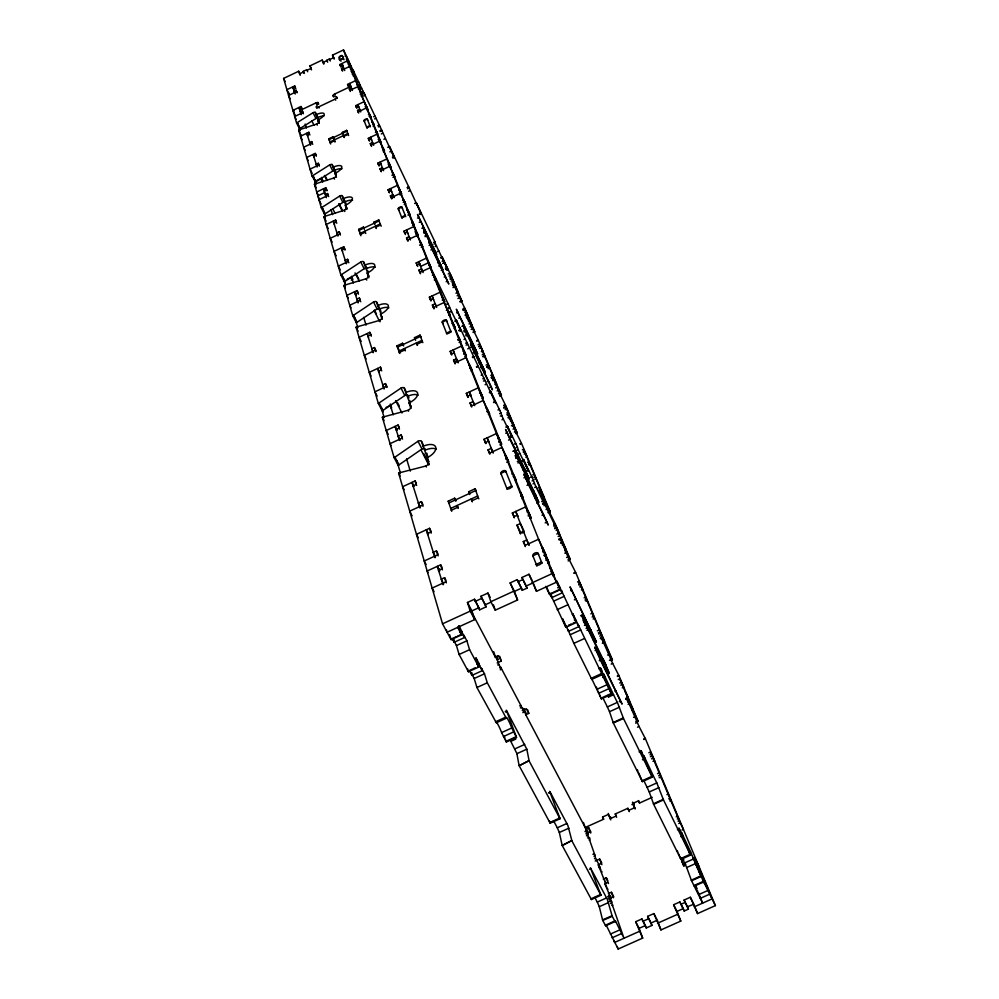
<?xml version="1.0" encoding="UTF-8"?>
<svg xmlns="http://www.w3.org/2000/svg" width="999" height="999" viewBox="0 0 999 999"><rect width="100%" height="100%" fill="white"/><g stroke="black" fill="none" stroke-linecap="round" stroke-linejoin="round"><path stroke-width="1.5" d="M570.104 587.125L596.391 641.932M568.044 629.845L573.851 643.356L591.858 679.557L591.77 678.92M389.822 151.798L391.421 151.573L381.68 130.107L380.257 130.782M317.045 108.379L316.321 106.918L318.182 102.984A2.26 0.762 -26.3 0 0 315.946 102.909L299.9 110.527L300.437 111.613M605.869 924.924L605.869 926.098L602.722 920.479L612.237 916.27L607.255 899.187L590.384 867.719L600.986 895.241L591.408 899.537L562.237 845.491L571.828 840.509L567.882 825.461L550.337 792.394L549.625 791.37L560.052 818.755L550.199 823.201L519.168 765.734L529.083 760.614L526.823 749.188L506.368 710.227L516.52 737.412L506.368 742.02L501.623 732.579A7.605 0.724 66.1 0 0 498.014 724.612A7.605 0.724 66.1 0 0 496.328 722.764L506.53 718.131A7.617 0.674 66 0 1 508.191 719.992A7.617 0.674 66 0 1 511.8 727.959L516.52 737.412M406.98 395.005A3.172 1.523 -27.1 0 0 404.82 395.517L382.992 410.389A3.172 1.523 -27.5 0 1 382.192 410.826L378.309 403.396A3.184 1.511 -27.5 0 0 379.121 402.947L401.011 388.062A3.184 1.511 -27.1 0 1 404.345 388.174L405.756 392.557A11.239 5.382 -27 0 1 417.607 393.007A11.239 5.382 -27 0 1 409.103 402.909L410.552 407.417A3.247 1.573 -27.1 0 1 408.104 410.289L383.216 416.97A3.247 1.561 -27.6 0 0 382.355 417.295L394.118 457.629L398.164 465.322A3.347 1.686 -27.8 0 0 399.013 464.86L421.965 448.976A3.347 1.686 -27.3 0 1 425.112 448.688M394.118 457.629A3.359 1.686 -27.8 0 0 394.967 457.155L417.994 441.258A3.359 1.673 -27.3 0 1 421.541 441.458L422.04 442.432M366.358 267.42L366.995 268.681A2.76 1.149 -26.7 0 0 364.148 268.743L345.03 281.293A2.76 1.149 -27 0 1 344.33 281.681L340.871 274.925A2.772 1.149 -27 0 0 341.571 274.55L360.739 261.988A2.772 1.149 -26.7 0 1 363.599 261.913L364.66 265.222A9.765 4.071 -26.6 0 1 374.762 264.997A9.765 4.071 -26.6 0 1 367.195 273.052L368.281 276.448A2.81 1.186 -26.7 0 1 366.109 278.771L344.667 285.14A2.81 1.174 -27 0 0 343.931 285.427L352.747 315.684L356.343 322.665A2.897 1.261 -27.1 0 0 357.08 322.265L377.06 308.991A2.897 1.261 -26.8 0 1 380.057 308.978L379.62 308.104M352.747 315.684A2.897 1.261 -27.1 0 0 353.484 315.284L373.526 301.998A2.897 1.249 -26.8 0 1 376.523 301.985L378.072 305.045M316.371 183.204L312.05 176.024A2.448 0.899 -26.7 0 0 312.675 175.687L329.72 164.847A2.448 0.899 -26.5 0 1 332.205 164.66L333.042 167.258A8.641 3.184 -26.4 0 1 341.833 166.633A8.641 3.184 -26.4 0 1 335.015 173.364L335.876 176.024A2.485 0.924 -26.5 0 1 333.916 177.972L315.097 183.978A2.485 0.924 -26.7 0 0 314.448 184.241L321.303 207.767L324.525 214.136A2.547 0.974 -26.8 0 0 325.174 213.786L342.857 202.397A2.547 0.974 -26.5 0 1 345.192 201.985M321.303 207.767A2.547 0.974 -26.8 0 0 321.953 207.417L339.685 196.029A2.547 0.974 -26.5 0 1 342.282 195.879L343.082 197.477M315.16 182.193A2.448 0.899 -26.7 0 0 315.784 181.855L332.792 171.016A2.448 0.899 -26.5 0 1 335.189 170.704M300.249 74.351L298.713 71.229L283.604 78.409L296.578 122.952L299.513 128.784A2.273 0.787 -26.6 0 0 300.087 128.471L315.959 118.519A2.273 0.787 -26.4 0 1 318.169 118.182M296.578 122.952A2.285 0.774 -26.6 0 0 297.165 122.64L313.062 112.687A2.273 0.774 -26.4 0 1 315.359 112.462L317.17 116.109M311.538 69.893L309.977 65.872L322.178 60.077L323.876 63.561M334.178 59.141L332.517 55.157L343.481 49.95L354.283 73.039L352.834 73.726M304.121 73.427L303.209 71.366L306.768 69.68L307.667 71.728M323.801 64.073L323.114 62.675L329.37 58.941L330.294 60.989M300.237 75.262L299.55 73.864L303.434 72.028M310.864 68.494L306.98 70.342L306.768 69.68M333.504 57.742L329.62 59.578L329.37 58.941M345.067 56.069L346.154 55.544L350.499 66.434M346.266 59.078L347.352 58.554L348.763 61.726L347.302 62.425M347.14 60.202L347.877 59.853L348.763 61.726M295.429 87.363L294.73 85.951L286.888 89.673L288.286 92.482M341.109 67.245L339.922 64.498L348.239 60.427M347.065 61.189L348.514 60.502M294.73 85.951L295.155 87.325L293.182 88.262L293.881 89.66M340.434 65.822L342.407 64.885L343.082 66.309M348.226 62.925L348.963 62.575L351.398 68.319L350.299 68.844M348.102 63.799L349.55 63.099M348.389 64.423L349.488 63.899M349.126 64.81L349.85 64.46L350.387 65.772L349.288 66.296M297.115 92.432L296.066 90.31L294.093 91.246L294.618 92.308M353.059 75.799L354.183 75.275L350 66.296L342.07 70.067L341.546 68.719L343.531 67.782L344.73 70.554M349.238 65.459L349.975 65.11M296.066 90.31L296.491 91.696L288.574 95.454L289.273 96.878M349.026 67.133L351.061 66.171L351.323 66.821L349.762 67.507M350.811 69.356L352.26 68.669M351.074 70.017L352.522 69.331M351.074 71.441L353.234 70.417L364.947 95.392L363.511 96.079M351.735 72.49L352.734 72.015L358.479 86.401L349.862 90.347L350.387 91.446M352.147 73.901L353.271 73.364L354.183 75.275M352.522 74.438L353.634 73.914M301.898 108.317L300.999 106.518L292.907 110.352L294.168 112.875M351.286 87.512L350.162 84.878L348.127 85.839L347.59 84.428L355.694 80.582L359.403 88.324L358.254 88.874M300.999 106.518L301.448 107.979L299.413 108.941L300.137 110.377M357.342 82.717L358.778 82.03M333.641 97.003L333.104 95.916A2.26 0.762 -26.1 0 1 334.677 94.043L350.761 86.413M303.134 112.6L302.41 111.151L300.374 112.113L301.461 114.286M349.862 90.347L349.313 88.923L351.348 87.949L352.435 90.484M357.155 85.352L357.917 84.99L359.403 88.324M358.404 85.39L359.852 84.703M302.41 111.151L302.859 112.625L294.705 116.496L296.154 119.393M357.692 87.462L358.828 86.913M316.321 106.918A2.26 0.762 -26.3 0 0 318.594 106.943L335.152 99.101A2.26 0.762 -26.1 0 0 336.775 97.228L333.104 95.916M359.89 88.387L361.326 87.7L361.601 88.374L360.152 89.061M361.488 91.746L362.924 91.059M360.327 92.57L366.958 107.63L358.154 111.938L358.703 113.062M361.763 92.42L363.199 91.733M360.264 94.318L361.413 93.769L362.35 95.717L361.201 96.266M362.425 93.369L363.861 92.695L375.012 116.096L379.22 125.012L377.809 125.674M361.014 94.643L361.775 94.281L358.054 86.476M356.855 108.254L355.731 105.632L364.111 101.661L367.907 109.603L367.12 109.977M356.306 107.13L358.404 106.144L358.953 107.255M309.403 133.391L308.853 132.28L300.462 136.251L301.198 137.737M306.893 134.278L308.179 133.966M365.184 106.681L366.358 106.131L367.907 109.603M358.154 111.938L357.567 110.414L359.677 109.415L360.214 110.539M308.853 132.28L309.328 133.841L307.23 134.84L307.779 135.951M366.133 108.654L367.307 108.104M368.419 114.435L369.48 113.936L380.045 140.384L378.946 140.909M312.25 142.707L311.688 141.583L309.565 142.595L310.502 144.468M369.293 115.847L370.092 115.472M311.688 141.583L312.175 143.194L303.659 147.228L305.17 150.225M369.243 116.496L370.429 115.934L371.041 117.47L370.254 117.845M373.589 116.771L375.012 116.096M330.681 143.993L328.783 138.811L333.067 136.788L333.816 138.299M343.194 134.328L342.357 132.392L346.641 130.37L347.19 131.506M329.071 139.61L346.94 131.156M374.588 118.931L376.011 118.257M329.87 142.033L347.802 133.554M371.928 122.44L372.727 122.065L374.313 125.649L373.114 126.211M330.12 142.857L334.428 140.822L334.153 140.01L334.902 141.533M344.318 137.55L343.768 136.413L348.077 134.365L346.641 130.37M372.889 124.45L373.688 124.076M316.246 155.307L315.284 153.409L306.643 157.492L307.217 158.629M315.284 153.409L315.796 155.07L313.636 156.094L314.198 157.23M378.421 126.898L379.832 126.224L381.63 129.982L380.207 130.657M375.412 132.417L376.635 131.843M376.148 132.655L376.96 132.268L377.61 133.878L368.319 138.349L368.943 139.997L371.141 138.961L370.504 137.313L373.688 145.267M380.157 131.418L381.581 130.744M319.255 165.197L318.294 163.274L316.109 164.311L317.07 166.221M381.293 133.928L382.729 133.254M318.294 163.274L318.818 164.985L310.04 169.131L311.201 171.428M378.159 139.323L379.383 138.749L381.031 142.445L380.207 142.832M380.369 140.797L370.979 145.28L370.329 143.606L372.54 142.557L373.102 143.719M383.866 139.311L385.289 138.636M314.822 179.408L315.959 183.404M382.255 147.577L389.972 165.235L388.836 165.772M316.159 180.769L321.541 178.234L322.577 180.282L321.328 180.869M382.654 149.388L383.491 149.001L384.478 151.074L383.229 151.661M388.062 147.09L389.473 146.428L408.716 186.813L407.317 187.462M315.434 181.643L316.258 181.256M321.216 178.921L322.04 178.534L321.466 177.385M382.979 149.775L383.803 149.388L379.832 141.096M388.174 147.377L389.585 146.703L394.38 157.617L391.246 151.124M327.135 190.484L325.749 187.737L316.708 192.008L318.094 194.755M379.108 166.121L377.859 163.174L386.925 158.891L390.984 167.345L390.134 167.745M392.37 157.118L393.793 156.443M325.749 187.737L326.311 189.56L324.038 190.634L324.638 191.808M378.534 164.935L380.806 163.861L381.381 165.06M392.907 158.154L394.33 157.542M324.638 192.607L317.819 195.829L318.993 198.152M387.999 164.073L389.273 163.474L390.984 167.345M328.109 194.718L327.522 193.531L325.237 194.605L326.036 196.191M381.281 171.778L380.007 168.781L382.292 167.707L383.067 169.306M389.011 166.184L390.272 165.584M327.522 193.531L328.084 195.379L318.943 199.688L320.142 202.06M380.706 170.579L389.872 166.259L394.667 176.573L392.957 177.385M392.357 172.914L392.932 172.652L400.599 191.833L399.413 192.395M391.933 175.262L393.656 174.45M392.669 175.374L393.956 174.775L394.667 176.573M389.385 192.869L388.074 189.748L397.477 185.327L401.635 194.006L399.875 194.83M388.798 191.646L391.158 190.534L391.745 191.758M336.213 221.266L335.602 220.042L326.173 224.488L327.272 226.636M398.963 190.372L399.85 189.96L401.635 194.006M404.258 204.533L405.594 203.908L400.624 193.232L391.121 197.69L390.384 195.779L392.757 194.655L393.943 197.115M407.367 187.6L408.766 186.95L421.291 214.061L416.408 202.972L415.01 203.621M335.602 220.042L336.201 222.028L333.841 223.139L334.453 224.35M407.517 188.761L408.928 188.099M400.012 192.532L400.886 192.12M390.971 196.129L392.095 198.089M408.653 191.246L410.065 190.584M402.597 200.349L403.771 199.788L417.157 233.291L415.921 233.878M340.209 233.841L339.173 231.793L336.788 232.917L338.024 235.377M403.209 202.347L404.545 201.723L405.594 203.908M403.933 202.385L404.82 201.973M339.173 231.793L339.797 233.828L330.207 238.336L331.256 240.384M360.939 235.739L358.629 229.37L363.449 227.098L364.061 228.334M374.875 224.438L373.901 222.19L378.733 219.917L379.345 221.154M414.897 203.334L416.283 202.685L434.865 241.683L433.554 242.47M358.978 230.382L379.108 220.916M406.968 210.464L407.879 210.04L409.727 214.236L407.917 215.085M359.99 233.454L380.207 223.963M360.314 234.49L365.172 232.218L364.822 231.181L365.784 233.454M376.311 228.521L375.686 227.273L380.544 224.987L378.733 219.917M408.029 212.675L408.928 212.25L409.727 214.236M345.005 249.25L343.743 246.765L334.003 251.348L335.264 253.821M343.743 246.765L344.38 248.876L341.945 250.025L342.57 251.273M419.343 213.624L420.741 212.974M419.842 214.56L421.228 213.911M417.47 218.082L419.006 217.37M411.913 222.864L412.824 222.44L413.898 224.663L412.525 225.312M412.162 223.052L413.074 222.627L412.013 220.404M419.218 222.352L420.754 221.628M407.904 233.379L407.292 232.105L404.807 233.279L403.996 231.181L413.911 226.523L418.244 235.552L416.858 236.201M348.201 260.564L347.565 259.315L345.092 260.464L346.578 263.399M347.565 259.315L348.226 261.488L338.311 266.134L339.173 267.819M421.865 228.272L423.027 227.722L441.321 266.096M414.935 231.855L416.333 231.206M408.004 241.283L406.568 237.862L409.066 236.688L410.089 238.823M416.021 234.103L417.407 233.454L418.244 235.552M423.676 232.055L424.85 231.518L425.199 232.392L424.038 232.942M407.392 239.997L417.407 235.302L422.639 246.541L421.228 247.203M423.663 232.667L424.837 232.118L423.027 227.722M425.112 235.589L426.286 235.04L426.648 235.926L425.087 236.663M420.055 242.42L420.691 242.12L429.845 265.06L429.208 265.359M344.955 280.182L344.018 280.619L345.167 282.854L344.667 281.181M347.29 279.083L351.511 277.11L352.647 279.345L351.248 280.007M420.142 244.93L421.553 244.268L422.639 246.541M351.036 277.56L351.973 277.123L351.548 276.273M419.905 245.267L421.778 244.393M429.083 245.417L430.269 244.855L445.404 276.473L444.218 277.023M433.941 244.118L435.327 243.469L434.927 241.833M435.064 246.591L436.451 245.941L444.63 263.224M432.23 248.926C434.827 246.291 438.661 260.477 435.552 252.597L417.507 214.485L433.753 248.214M430.944 249.975L432.142 249.425L448.813 284.053L445.504 276.698M434.028 253.309L435.552 252.597M437.462 251.598L438.848 250.949M358.191 292.744L357.093 290.584L346.84 295.392L348.164 297.977M417.707 266.483L416.196 262.912L426.498 258.092L430.969 267.37L419.855 272.44L420.492 273.751M357.093 290.584L357.804 292.919L355.232 294.131L355.894 295.429M417.07 265.185L419.642 263.973L420.279 265.284M420.604 266.433L428.371 262.799L449.3 306.343L449.687 307.292L448.264 307.979M427.984 263.249L428.946 262.799L430.969 267.37M440.809 257.655L442.17 257.018L446.59 266.471M440.934 257.954L442.307 257.305L447.265 268.569M360.252 299.762L359.365 298.027L356.78 299.238L358.329 302.272M419.855 272.44L418.968 270.13L421.566 268.918L423.101 272.54M429.095 265.559L430.057 265.11M437.637 262.213L439.185 261.488L439.548 262.387L438.012 263.112M442.12 261.276L443.831 260.477M359.365 298.027L360.09 300.412L349.712 305.269L351.049 307.867M443.019 263.237L444.393 262.587L447.252 268.531M443.081 263.349L444.78 262.55M439.123 265.834L440.671 265.11L441.046 266.021L439.885 266.558M439.023 266.096L440.959 265.197L442.832 269.742L441.283 270.467M445.392 268.194L446.765 267.557M432.355 275.2L433.653 274.588L443.556 299.375M445.841 269.031L447.215 268.394M446.029 269.518L447.789 268.818M446.878 270.367L448.239 269.73L452.197 278.034L461.913 301.211L460.177 302.023M434.09 277.135L435.714 279.245L434.253 279.932M434.29 277.148L430.269 267.57M448.176 273.963L449.875 273.164L455.581 286.775L454.195 287.425M448.963 276.099L450.674 275.299L452.135 278.559L450.761 279.196M449.95 279.083L452.197 278.034M446.153 281.718L447.327 281.156M451.061 281.131L452.784 280.319L457.929 291.708L456.555 292.345M452.023 282.68L453.558 281.968M452.722 284.116L454.095 283.479M452.872 284.253L454.245 283.604M452.472 284.79L453.883 284.103L461.913 301.211M452.909 285.627L454.308 284.977M453.409 285.776L454.882 285.115M430.981 301.011L429.383 297.215L440.097 292.207L444.717 301.76L443.706 302.222M452.997 287.562L454.92 286.663L453.846 284.041M430.332 299.675L433.017 298.414L433.666 299.762M442.082 297.165L444.717 301.76M371.178 334.977L369.805 332.305L359.053 337.325L360.277 339.697M455.994 293.256L457.405 292.595L453.096 283.054L454.92 286.663M442.207 300.012L443.731 299.313M434.003 308.891L432.392 305.032L435.089 303.771L435.964 305.582M369.805 332.305L370.592 334.865L367.894 336.126L368.581 337.462M457.067 295.829L458.479 295.167L457.405 292.595M433.354 307.53L444.193 302.472L449.85 314.623L448.838 315.097M457.867 298.539L459.64 297.714L465.072 308.791L462.937 309.727M446.59 304.258L448.027 303.584M459.927 301.511L461.675 300.699M448.339 308.366L449.775 307.704L460.976 331.044L456.056 319.668L456.381 320.204L495.529 402.722M446.328 310.327L447.689 309.702L465.184 353.509L463.773 354.17M447.827 312.575L448.851 312.1M450 312.088L451.448 311.413M376.086 350.736L374.463 347.59L371.728 348.863L373.351 352.01M463.024 308.828L464.448 308.167L467.644 314.872L465.484 315.809M374.463 347.59L375.274 350.237L364.31 355.344L365.247 357.155M456.593 312.824L457.879 312.225L475.811 349.687M463.149 310.165L465.259 309.178L474.775 331.88L473.339 332.542M463.761 310.577L465.247 309.84M464.56 312.262L465.984 311.601L465.172 309.915M399.675 353.446L397.003 345.829L402.522 343.256L403.209 344.618M415.634 340.372L414.485 337.674L420.017 335.102L421.141 337.387M465.047 314.997L466.433 314.136L467.619 317.02L466.346 317.607M458.766 318.169L460.064 317.57L477.684 354.033L476.048 350.212M397.465 347.153L420.504 336.413M454.882 320.941L456.306 320.279M455.294 321.553L456.718 320.891M451.985 323.526L453.022 323.052L454.195 325.474L455.232 328.072L454.195 328.546M466.895 318.094L468.331 317.432L469.13 319.118L467.644 319.88M398.788 351.173L421.928 340.384M453.159 325.961L454.195 325.474M399.213 352.535L404.77 349.937L404.32 348.601L405.232 350.861M417.282 345.242L416.82 344.33L422.39 341.733L420.017 335.102M468.444 321.578L469.88 320.904L464.448 308.167M461.85 326.348L463.161 325.736L483.154 367.495M469.006 323.976L470.279 323.376L465.784 313.424L466.446 314.61M458.841 330.394L460.277 329.72M381.131 368.531L380.432 367.157L369.268 372.352L370.217 374.175M459.253 330.994L460.689 330.319M469.967 326.81L471.428 326.136L470.279 323.376M470.866 326.636L472.302 325.974L469.068 319.218M463.836 330.457L465.134 329.845L465.596 330.944L464.285 331.556M380.432 367.157L381.268 369.917L378.471 371.228L378.946 372.14M464.11 331.868L465.422 331.256L463.161 325.736M471.178 329.458L472.639 328.771L478.146 339.985L476.685 340.647M465.634 334.89L466.958 334.278L467.407 335.389L466.096 336.001M473.089 332.018L474.775 331.88M458.042 339.772L459.615 339.036L458.429 336.588M457.917 339.985L459.49 339.248L460.676 341.708L459.115 342.445M463.961 339.523L465.372 338.861M465.609 343.181L467.02 342.532M451.71 355.032L450.187 351.336L461.575 346.041L466.396 355.994L464.797 356.743M466.083 345.142L467.507 344.48M387.113 386.863L385.452 383.628L382.605 384.952L384.278 388.186M476.898 341.096L478.359 340.409L501.411 395.392L499.875 396.103M451.248 354.096L454.108 352.772L454.557 353.708M385.452 383.628L386.326 386.488L374.925 391.795L376.211 394.255M472.227 346.441L473.913 345.642M467.744 348.851L469.18 348.189M470.679 347.365L472.015 346.74L488.873 381.818M463.024 351.261L464.085 350.761L466.396 355.994M478.034 344.805L479.508 344.118L482.804 351.011L481.331 351.685M478.858 346.528L480.332 345.841M478.821 346.703L480.307 346.016M464.235 353.733L465.297 353.234M455.119 363.911L453.571 360.152L456.443 358.816L458.054 362.1M479.645 348.426L481.131 347.739M474.038 352.11L476.173 351.124M454.22 360.177L455.082 361.488M473.026 353.122L474.375 352.497L492.432 389.86L490.721 385.776M454.657 362.962L466.183 357.605L472.19 370.492L471.103 370.991M472.327 357.105L473.738 356.456M472.702 357.63L474.1 356.98M482.217 354.845L483.703 354.146L484.54 355.881L483.054 356.581M483.029 356.78L484.515 356.081L485.352 357.829M469.105 365.484L469.842 365.147L481.98 395.529L481.231 395.866M479.033 363.149L480.756 362.35L481.218 363.474L479.92 364.073M390.234 405.194L390.297 404.021M469.967 368.144L471.053 367.644M382.317 409.178L383.067 411.888L382.517 410.04M386.076 407.417L390.384 405.419L391.133 408.141M469.892 368.481L470.966 367.982L472.19 370.492M476.373 366.72L477.797 366.059M476.735 367.232L478.159 366.571M480.956 367.157L482.679 366.358L485.039 372.053L483.728 372.664M486.051 365.11L487.937 364.235L488.773 365.984L486.763 366.92M480.894 367.694L482.629 366.883L485.039 372.053M481.793 368.631L483.091 368.019M486.875 367.083L488.761 366.208L489.597 367.957L488.086 368.656M481.168 375.174L482.554 374.525M482.804 378.833L484.203 378.184M490.796 375.412L492.32 374.7L493.169 376.461L491.645 377.172M483.416 381.044L484.815 380.394M491.096 377.56L493.169 376.723L496.54 383.766L495.017 384.478M491.533 378.321L493.069 377.597L501.411 395.392M487.187 381.655L488.511 381.044M492.482 379.195L494.006 378.484L479.508 344.118M492.582 380.557L493.943 379.932L492.544 376.586M399.051 426.923L398.064 425.025L386.213 430.519L387.212 432.417M467.969 397.327L466.333 393.344L478.234 387.824L483.216 398.089L482.105 398.601M485.077 384.74L486.488 384.091M398.064 425.025L399.013 428.134L396.041 429.52L396.541 430.469M467.495 396.366L470.479 394.98L470.954 395.954M489.61 387.562L490.946 386.95M479.67 393.044L480.781 392.532L483.216 398.089M495.616 387.849L496.99 387.212L492.082 376.286M480.906 395.592L482.017 395.08M489.373 392.432L490.546 391.146L499.925 410.589M489.697 392.869L491.083 392.22M402.085 436.863L401.086 434.952L398.089 436.338L400.087 440.159M471.703 407.03L470.042 402.972L473.039 401.586L473.988 403.521M497.127 390.909L498.301 390.359L496.99 387.212M401.086 434.952L402.048 438.124L390.047 443.681L391.059 445.591M471.216 406.056L483.279 400.462L489.547 413.911L488.411 414.435M498.439 393.768L499.612 393.231L505.307 404.745L504.12 405.232M499.612 395.554L501.148 394.842M493.494 402.197L494.905 401.548M493.818 402.609L495.217 401.96L490.759 391.783M486.301 408.579L487.05 408.229L500.337 441.483L498.763 442.207M487.175 411.338L488.299 410.814M487.162 411.85L488.286 411.326L489.547 413.911M503.808 405.494L504.994 404.945L508.441 412.137L506.868 412.862M503.958 405.881L505.506 405.157L517.207 433.054L516.008 433.616M497.964 410.015L499.35 409.365M503.758 407.717L505.856 406.743M503.921 408.004L505.894 407.093L506.755 408.891L505.182 409.627M499.612 413.661L500.986 413.012L500.062 410.889M500.337 416.108L501.723 415.472L500.986 413.012M506.955 414.498L508.091 413.686L509.565 417.27L508.141 417.919M507.38 415.222L508.578 414.66L517.207 433.054M501.985 419.792L503.384 419.155L512.212 437.35L507.242 425.786L516.321 444.617M508.166 417.07L509.765 416.333L510.639 418.144L509.44 418.706M509.49 419.093L510.689 418.531L514.16 425.786L512.974 426.336M510.364 420.904L511.55 420.354L504.994 404.945M506.018 426.948L507.392 426.311M506.306 427.297L507.679 426.66M511.426 425.786L512.849 425.124L507.692 413.636M485.764 443.618L484.003 439.31L496.466 433.541L501.623 444.118L499.875 444.93M513.049 429.095L514.273 428.534L512.849 425.124M485.277 442.619L488.399 441.171L488.886 442.17M505.706 433.204L507.167 432.53L525.686 470.916M497.864 438.736L499.025 438.199L501.623 444.118M514.41 432.092L515.634 431.531L521.416 443.144L519.78 443.868M515.746 433.054L516.945 432.492M499.138 441.358L500.299 440.821M510.214 436.85L511.6 436.201M416.133 482.917L415.109 480.956L402.597 486.738L404.145 489.672M510.501 437.175L511.888 436.538M508.516 440.084L509.977 439.398L529.133 478.833M489.86 454.245L488.061 449.862L491.208 448.414L492.932 451.91M415.109 480.956L416.158 484.415L413.024 485.864L413.536 486.85M489.36 453.246L501.998 447.402L508.553 461.476L506.78 462.3M514.385 444.043L515.746 443.406M520.417 444.155L521.628 443.593L550.312 511.975L549.013 512.574M516.021 447.677L517.395 447.053L516.458 444.905M512.812 451.323L514.31 450.636L536.301 496.316M505.107 455.781L505.906 455.419L529.757 515.147L528.096 515.909M516.858 450.362L518.244 449.725L517.395 447.053M522.34 449.875L523.576 449.3L527.122 456.705L525.899 457.267M506.018 458.616L507.192 458.079M506.068 459.365L507.255 458.816L508.553 461.476M518.518 454.046L519.892 453.409L528.508 471.141L523.376 459.378L523.838 460.202M523.376 451.66L524.463 451.161M514.985 455.806L516.471 455.119L517.057 456.543L515.571 457.23M523.326 452.222L524.562 451.648L525.449 453.509L524.213 454.083M422.977 504.632L421.416 501.635L418.219 503.109L420.317 507.092M515.734 458.479L517.232 457.779L514.31 450.636M421.416 501.635L422.502 505.244L409.715 511.151L411.113 513.798M517.32 461.538L518.818 460.839L519.418 462.287L517.907 462.974M522.29 460.664L523.651 460.039M522.539 460.939L523.888 460.314L532.342 477.872M527.547 462.325L528.783 461.75L529.682 463.611L528.434 464.185M451.723 511.326L448.201 501.173L454.645 498.201L455.931 500.711M469.78 494.555L468.631 491.745L475.087 488.773L476.111 490.796M528.546 464.735L529.795 464.148L530.694 466.021M448.813 502.972L475.761 490.559M511.925 474.075L513.136 473.514L515.859 479.732L515.247 480.007M522.802 469.78L524.725 468.893M513.249 476.76L514.448 476.211M526.56 470.704L527.934 470.067M526.798 470.954L528.171 470.317M450.624 508.466L477.697 495.979M451.211 510.314L457.717 507.317L457.092 505.482L458.129 507.504M472.327 501.835L471.815 500.811L478.334 497.814L475.087 488.773M526.173 476.585L527.622 475.924M523.926 477.859L525.449 477.16M532.779 474.875L534.04 474.288L534.952 476.173M530.432 477.31L531.78 476.685M533.803 477.335L535.077 476.748L535.976 478.633L534.715 479.22M430.07 529.32L429.533 528.309L416.471 534.328L418.256 537.687M532.067 480.931L533.416 480.307L532.479 478.159M526.985 485.352L528.521 484.652L548.214 525.074L546.59 521.103M533.016 483.841L534.378 483.204L533.416 480.307M429.533 528.309L430.694 532.092L427.41 533.603L427.947 534.615M534.665 487.5L536.026 486.875L543.881 503.159C545.616 506.743 541.695 497.639 543.031 500.961M521.216 494.955L521.828 494.68L520.504 491.958M537.812 488.124L539.51 487.35L540.422 489.235L539.148 489.835M520.729 496.166L521.953 495.604L523.289 498.326L522.065 498.888M532.105 491.171L533.578 490.497L534.178 491.958L532.704 492.632M538.861 490.659L540.571 489.872L544.218 497.452L542.944 498.039M539.385 492.27L540.559 491.296L542.307 495.541L541.008 496.153M539.772 492.557L541.483 491.77L523.576 449.3M539.785 492.919L541.083 492.32L550.312 511.975M534.215 495.541L535.689 494.867L538.723 502.21L536.75 503.109M534.515 497.027L536.001 496.353L536.6 497.827L535.114 498.501M514.31 517.844L512.337 512.999L525.711 506.843L531.106 517.894L529.857 518.469M541.683 501.585L543.181 501.023L559.89 535.689L558.116 536.5M436.963 551.923L436.426 550.899L433.091 552.435L435.527 557.03M513.798 516.808L517.145 515.259L517.657 516.296M542.519 503.783L543.881 503.159M542.719 503.958L544.118 503.434M527.01 511.938L528.259 511.363L531.106 517.894M543.943 505.694L546.128 504.682L540.434 491.92L542.307 495.541M436.426 550.899L437.624 554.832L424.238 560.988L425.062 562.524M528.359 514.685L529.595 514.11M546.028 509.465L547.789 508.653L546.128 504.682M520.516 533.99L516.995 525.137L520.379 523.588L520.891 524.625M548.726 511.975L550.024 511.376M542.032 515.222L543.543 514.522L544.38 516.283M547.964 512.537L549.288 511.925L555.282 523.888M442.02 567.37L440.659 564.797L427.16 571.003L427.984 572.552M438.561 569.118L439.185 568.831M440.659 564.797L441.883 568.831L438.499 570.392L439.048 571.428M520.004 532.942L523.401 531.381L523.926 532.43M522.177 532.991L523.026 532.604M545.179 522.864L546.69 522.177M553.896 524.325L555.207 523.726M554.133 524.825L555.319 523.951M553.621 526.061L555.394 525.249L559.115 532.979L556.768 534.053M445.954 580.269L444.58 577.672L441.171 579.245L443.643 583.903M525.362 546.59L523.301 541.533L526.723 539.947L528.034 542.582M554.557 527.996L556.331 527.185M554.757 528.758L556.53 527.947L557.454 529.895L556.131 530.494M444.58 577.672L445.841 581.793L432.13 588.086L433.241 590.159M524.837 545.529L538.611 539.21L545.741 554.495L543.806 555.382M558.866 538.998L560.601 538.961L570.179 559.353L568.831 559.977M558.791 539.785L560.601 538.961M541.895 548.051L542.757 547.652L556.53 582.155L536.475 591.321L528.983 574.263L521.94 577.497L527.01 588.136L522.277 590.309L517.195 579.67L510.152 582.892L517.569 599.974L495.254 610.189L490.859 601.698L487.937 593.069L480.919 596.291L486.038 606.893L479.607 609.84L474.475 599.238L467.457 602.459L470.217 611.138L474.687 619.605L447.09 632.23L446.416 629.919M560.064 540.209L561.401 539.597L562.35 541.545L561.001 542.157M542.844 551.048L544.13 550.461M560.626 543.219L562.562 542.37L566.333 550.174L564.984 550.799M543.069 552.285L544.368 551.685L545.741 554.495M562.162 544.942L563.511 544.33L555.394 525.249M544.555 556.006L545.854 555.407L547.227 558.229L548.863 562.312L547.564 562.912M545.929 558.816L547.227 558.229M545.854 560.239L547.477 559.49L548.863 562.312M564.785 553.184L566.158 552.547L560.289 538.324M566.583 557.504L567.969 556.868L566.158 552.547M475.174 601.398L481.63 598.438M517.969 581.793L522.727 579.607M568.081 559.565L569.892 558.741M549.937 568.556L550.924 568.106L553.983 575.124L552.672 575.724M568.156 560.951L569.53 560.314L575.599 572.327M550.998 571.54L552.31 570.941M551.273 572.889L552.584 572.277L553.983 575.124M458.304 626.348L458.966 626.048L461.638 634.852L451.111 639.672L442.545 623.813L470.217 611.138M490.859 601.698L513.236 591.445M532.192 582.767L552.31 573.551L343.481 49.95M474.687 619.605L471.903 610.889L478.896 607.679L477.522 605.044M486.038 606.893L485.314 604.745L491.446 601.935M517.569 599.974L514.473 591.396L521.49 588.174L517.195 579.67M527.01 588.136L526.223 586.013L532.804 582.991M573.701 573.026L575.524 572.19M555.544 581.843L556.868 581.243L562.35 592.807L551.848 597.614L549.612 592.894M574.4 573.314L575.774 572.689L612.412 660.039L610.938 660.701M459.965 632.492L461.925 631.593L458.966 626.048M557.667 587.799L559.64 586.9M463.261 635.614L463.911 635.314L464.585 637.512L454.145 642.282L452.135 638.573L453.446 637.974M454.745 637.374L456.056 636.775M457.367 636.176L458.017 635.876M459.328 635.277L459.977 634.977M461.288 634.39L462.599 633.791L461.925 631.593M550.624 593.518L551.947 592.919M553.259 592.32L553.908 592.02M555.232 591.42L556.543 590.821M557.192 590.521L558.516 589.922M559.165 589.61L560.489 589.01M545.666 586.388L549.675 594.592L560.264 589.747L556.868 581.243M577.509 581.992L578.896 581.356L582.742 589.323L581.356 589.947M454.145 642.282L453.484 640.084L454.145 639.785M551.848 597.614L551.011 595.479L551.673 595.179M560.839 590.983L561.5 590.684L576.361 622.514L565.884 627.285L551.011 595.479M578.621 583.916L579.857 583.354M578.758 584.977L580.144 584.34L581.118 586.338L579.72 586.975M570.604 590.621L571.728 590.109L596.428 641.92M474.775 658.666L476.073 658.066L478.846 666.995L468.431 671.753L459.103 654.47L456.456 645.579L466.858 640.821L463.911 635.314M553.796 601.086L564.248 596.303M574.35 599.8L575.486 599.275M459.103 654.47L469.58 649.687L466.858 640.821M557.155 609.677L567.694 604.857M584.128 597.852L585.539 597.202L586.513 599.213L585.102 599.862M585.414 600.911L586.825 600.274L587.799 602.285M572.227 614.173L572.877 613.873L578.933 626.585L568.556 631.318L565.534 624.937M580.556 615.771L581.705 615.247L584.103 620.142L584.89 622.065L583.728 622.589M477.035 664.372L478.971 663.486L476.073 658.066M574.288 619.979L575.586 619.392M495.229 656.98L497.952 655.731M590.821 613.873L592.257 613.224L593.231 615.247M470.929 610.739L495.629 657.592L498.726 656.181L501.273 661.038L497.165 662.924M469.967 670.129L470.616 669.842M471.903 669.255L472.552 668.955M473.838 668.368L475.137 667.769M477.722 666.595L479.657 665.709L478.971 663.486M566.058 626.286L566.708 625.998M568.656 625.099L569.305 624.812M570.604 624.213L571.253 623.913M573.201 623.026L573.851 622.727M575.162 622.14L576.46 621.54M496.99 659.889L498.139 659.365M582.954 620.666L584.103 620.142M592.132 617.032L593.568 616.371L594.555 618.406L593.119 619.055M480.969 668.718L481.605 668.431L482.305 670.666L471.978 675.374L471.303 673.126L471.953 672.839M577.41 624.725L578.059 624.437L611.6 694.255L601.386 698.9L591.82 678.958M497.677 664.972L498.838 664.447L496.403 657.005M584.477 625.386L585.651 624.862L581.705 615.247M496.328 722.764L476.935 687.512L474.2 678.496L484.478 673.801L481.605 668.431M570.404 634.627L580.744 629.907M499.587 667.819L500.736 667.295L520.829 705.394L523.976 712.112L522.839 712.637M586.101 628.371L587.262 627.847L588.049 629.782L586.888 630.319M500.237 669.817L501.398 669.293L500.736 667.295M588.836 630.794L591.058 629.782M597.327 630.844L599.263 629.957L600.249 631.992L598.314 632.879M476.935 687.512L487.3 682.792L484.478 673.801M573.851 643.356L584.265 638.611M598.676 634.078L600.624 633.191L604.57 641.358L602.634 642.245M599.675 636.126L601.61 635.239L578.896 581.356M593.231 639.897L594.904 639.123M600.287 638.336L601.548 637.087M600.599 638.748L602.085 638.086L612.412 660.039M602.372 643.331L603.858 642.657L601.76 637.662M595.104 650.574L596.291 650.037L621.977 703.87M607.542 655.032L608.803 654.47L602.01 639.148L603.858 642.657M601.81 659.278L602.946 658.753L605.257 663.511L609.315 673.338L608.166 673.85M599.25 660.714L600.436 660.177L621.952 703.895M602.609 661.226L603.746 660.701L602.946 658.753M609.44 660.289L610.938 659.602L608.803 654.47M610.614 660.052L612.087 659.377M604.12 664.023L605.257 663.511M505.219 711.625L506.468 711.051M599.15 668.918C601.548 664.597 602.11 675.599 604.657 676.635L602.772 677.484M505.881 711.962L507.13 711.388M599.562 669.367L600.811 668.793M611.176 664.11L612.687 663.423L619.018 675.799M519.68 705.906L520.829 705.394M605.032 667.107L606.168 666.595L606.98 668.568L605.844 669.08M520.354 707.941L521.503 707.417M495.467 721.84L505.706 717.182L506.543 718.219M591.196 678.333L601.473 673.651M522.29 710.539L526.336 708.703L528.783 713.373L525.761 714.747L585.202 827.509L603.621 819.217L602.697 816.695M591.845 679.357L602.11 674.687M617.282 675.998L618.781 675.312M617.544 676.51L619.03 675.836L638.161 721.44L636.613 722.14M501.623 732.579L511.8 727.959M596.803 689.36L607.03 684.715M618.231 679.532L619.742 678.845L623.788 687.175L622.277 687.849M619.692 683.029L621.216 682.342L622.227 684.44L620.716 685.127M503.421 736.563L513.598 731.942M598.626 693.343L608.866 688.698M615.047 691.345L616.221 690.809M506.368 742.02L506.118 741.295L516.246 736.638M600.411 668.343L611.276 693.506L601.073 698.139L601.386 698.9M519.018 765.172L516.858 753.458L510.801 741.358L515.759 739.11A12.987 1.161 66 0 0 515.209 737.524M608.004 695.878L608.553 697.002L613.536 694.742L603.696 673.963L604.657 676.635M626.011 698.164L627.547 697.464L628.571 699.575L627.035 700.274M514.847 748.9L524.737 744.405M603.021 698.139L607.367 706.942L617.307 702.434L617.832 703.521L623.488 718.481L652.31 777.147L642.394 781.618L613.349 723.026L623.488 718.481M619.293 701.66L620.466 701.123M625.561 698.95L627.297 698.363L638.161 721.44M625.836 699.25L627.384 698.551M627.522 701.773L629.058 701.086L633.141 709.49L632.117 709.952M516.92 753.671L526.823 749.188M613.336 722.989L609.515 711.7L619.467 707.192M628.109 704.332L629.42 703.746L626.897 697.614L627.21 698.189M613.161 722.527L623.276 717.944M519.168 765.734L529.083 760.639M633.553 717.369L634.865 716.77L627.584 700.311L629.42 703.746M635.764 721.69L637.837 720.754M635.651 723.151L637.237 722.427L634.865 716.77M637.487 727.197L639.073 726.485L645.454 738.848L715.396 905.606L697.577 913.573L690.346 897.264L684.09 900.062L688.398 909.14L684.19 911.013L679.869 901.947L673.613 904.744L680.781 921.078L660.951 929.932L653.858 913.586L647.614 916.37L651.96 925.424L646.241 927.971L641.895 918.93L635.651 921.727L642.669 938.098L618.144 949.05L606.381 925.536M643.631 739.023L645.192 738.311M643.893 739.547L645.454 738.848M548.601 792.831L549.812 792.282M639.16 751.91C642.245 747.015 641.895 756.605 644.904 758.678L642.469 759.777M549.125 792.944L550.337 792.394M640.059 751.86L641.283 751.31M648.826 752.784L650.424 752.06L654.595 760.639L652.996 761.35M650.049 754.857L651.473 754.208M650.461 756.718L652.06 755.993L653.109 758.141L651.51 758.865M657.542 773.663L659.165 772.926L660.214 775.099L658.591 775.823M550.199 823.201L549.962 822.527L559.765 817.969M642.394 781.618L642.082 780.843L653.259 775.711L643.806 755.644L644.904 758.678M659.228 777.709L660.863 776.985L661.912 779.145M553.483 820.703L557.305 827.784L566.908 823.463M647.152 787.287L656.805 782.941L663.486 799.912L690.584 855.082L680.956 859.39L653.658 804.332L649.175 791.745L643.806 780.519M562.062 844.929L559.34 832.479L568.955 828.146M649.263 791.957L658.915 787.612M631.892 804.62L633.691 803.808L633.091 802.609M616.645 817.294L615.247 813.973L627.872 808.291L629.095 810.713M635.114 808.428L632.629 803.496L638.461 800.861L639.547 803.034L652.247 797.314M588.224 833.728L585.689 828.92L588.598 827.609L589.872 830.019M610.826 819.917L610.202 818.705L616.033 816.083M629.283 811.6L628.671 810.389L634.515 807.754L632.479 802.547M584.952 831.53L586.051 831.031L588.024 834.789M666.932 794.605L668.044 794.118L669.105 796.29M585.901 833.753L590.097 831.867L588.598 827.609M653.446 803.783L663.261 799.337M562.237 845.491L571.84 840.571M653.658 804.332L663.486 799.912M586.45 835.813L587.549 835.314L586.051 831.031M668.681 798.788L669.792 798.288L670.853 800.474L669.755 800.973M587.587 837.961L588.686 837.462L587.549 835.314M589.285 840.159L590.022 839.834M592.907 854.295L594.018 853.795L595.167 855.956L594.043 856.455M676.223 816.832L677.347 816.333L678.421 818.531L677.297 819.03M594.455 858.715L595.566 858.216L594.018 853.795M678.034 821.141L679.158 820.641L683.441 829.42L681.955 830.082M595.217 861.038L599.687 859.04L601.823 863.086M678.733 823.513L680.232 822.839L650.424 752.06M605.856 883.965L598.264 864.822L601.248 863.473L599.687 859.04M589.422 869.255L591.008 868.643M677.409 829.719L679.37 828.945L682.767 835.888L680.993 836.675M598.651 867.507L600.137 866.832M603.271 879.083L606.281 877.734L607.792 880.581M610.976 898.538L604.87 883.653L607.892 882.292L606.281 877.734M688.885 852.721L690.646 851.935L701.098 876.498L715.396 905.606M600.699 894.455L591.121 898.75L591.408 899.537M680.956 859.39L680.631 858.616L690.247 854.295L678.833 827.996L679.37 828.945M608.366 893.643L611.413 892.269L611.85 893.094M683.878 866.195L681.605 860.801L683.903 859.777M607.692 896.615L608.841 896.103L610.864 899.924M692.931 858.416L694.655 857.641L699 866.508L696.703 867.544M594.817 897.502L597.29 902.085L606.618 897.901M682.08 857.854L684.602 862.949L693.98 858.74M608.466 898.975L613.049 896.927L611.413 892.269M683.466 865.359L685.776 864.335M694.205 860.551L695.741 859.864M609.328 901.298L610.476 900.786L608.841 896.103M694.829 862.986L696.565 862.212L697.664 864.435L695.928 865.209M602.709 920.441L599.288 906.692L608.641 902.509M700.049 896.815L702.634 903.108L691.558 880.768L686.688 867.544L696.066 863.336M610.489 903.496L611.638 902.971L610.476 900.786M696.59 867.207L698.338 866.42L699.425 868.655L697.689 869.43M611.95 905.506L612.899 905.082M698.526 871.84L700.274 871.053L701.373 873.288L699.912 873.938M602.559 919.917L612.05 915.696M691.32 880.181L700.861 875.911M691.558 880.768L701.098 876.498M702.597 881.58L704.357 880.793L705.456 883.029L704.283 883.553M605.294 925.249L614.772 921.003L615.334 921.865L615.372 920.741L624 938.261L611.638 902.971M693.943 885.576L703.471 881.318M605.869 925.711L615.322 921.478M694.342 886.113L703.858 881.867M705.744 885.776L706.33 885.501L707.429 887.749L706.842 888.011M610.389 934.077L619.817 929.869M698.576 894.654L708.054 890.409M642.782 921.353L648.513 918.793M680.819 904.345L685.039 902.459M612.075 937.811L621.503 933.59M700.287 898.376L709.765 894.142M642.669 938.098L639.123 928.333L645.354 925.549L641.895 918.93M651.96 925.424L651.061 923.001L656.905 920.391M673.613 904.744L676.997 911.413L683.229 908.615L684.19 911.013M684.09 900.062L687.437 906.742L693.806 904.245M639.173 931.468L614.585 942.457L613.811 940.209M657.504 923.276L677.384 914.397M694.23 906.867L712.1 898.888L694.655 857.641M312.05 176.024L298.651 130.057A2.31 0.799 -26.6 0 1 299.263 129.808L316.695 124.038A2.31 0.799 -26.4 0 0 318.531 122.278L317.794 119.992A8.029 2.747 -26.3 0 0 324.188 113.911A8.029 2.747 -26.3 0 0 316.084 114.698L315.359 112.462M306.543 134.253L308.728 133.541M340.871 274.925L323.901 216.683A2.585 0.999 -26.8 0 1 324.575 216.408L344.23 210.29A2.597 0.999 -26.5 0 0 346.266 208.217L345.329 205.332A9.003 3.459 -26.5 0 0 352.397 198.189A9.003 3.459 -26.5 0 0 343.194 198.689L342.282 195.879M378.309 403.396L356.106 327.21A2.947 1.299 -27.2 0 1 356.88 326.91L379.408 320.429A2.947 1.299 -26.8 0 0 381.68 317.932L380.469 314.198A10.24 4.471 -26.8 0 0 388.336 305.582A10.24 4.471 -26.8 0 0 377.697 305.619L376.523 301.985M442.545 623.813L398.626 473.101A3.422 1.748 -27.9 0 1 399.525 472.764L425.899 466.009A3.422 1.748 -27.4 0 0 428.459 462.887L426.835 457.867A11.863 5.994 -27.3 0 0 435.714 447.127A11.863 5.994 -27.3 0 0 423.114 446.328L421.541 441.458M570.142 587.1L571.728 590.109M507.704 413.623L509.565 417.27M492.557 376.573L493.069 377.597M492.095 376.298L493.943 379.932M601.585 637.2L602.085 638.086M379.233 125.025L379.832 126.224M453.484 640.084L454.046 641.108M454.42 641.808L456.456 645.579M471.303 673.126L472.028 674.475M472.215 674.812L474.2 678.496M469.48 670.741L471.978 675.374M433.529 590.684L434.078 591.708M425.324 563.036L426.148 564.572M462.599 633.791L464.585 637.512M479.657 665.709L482.305 670.666M457.654 627.397L461.638 634.852M469.58 649.687L478.846 666.995M487.3 682.792L505.706 717.182M529.245 761.176L560.052 818.755M571.977 841.008L600.986 895.241M612.237 916.27L614.772 921.003M443.144 584.752L437.275 566.346L439.735 570.978M611.163 900.474L612.025 902.109M595.566 858.216L598.988 864.684M441.883 568.831L442.432 569.867M607.892 882.292L608.541 883.516M598.264 864.822L599.987 868.056M600.199 868.468L600.836 869.679M435.002 557.742L426.273 529.82L428.396 533.853M411.825 515.122L412.175 515.784M612.062 893.493L612.924 895.129M613.149 895.541L613.798 896.765M445.841 581.793L446.391 582.842M613.049 896.927L613.486 897.739M604.87 883.653L606.818 887.312M607.454 888.536L607.892 889.347M498.838 664.447L501.398 669.293M589.997 838.523L589.435 837.462M437.5 552.947L438.037 553.97M601.248 863.473L601.898 864.697M437.624 554.832L438.161 555.856M597.29 902.085L599.288 906.692M557.305 827.784L559.34 832.479M394.967 457.155L399.013 464.86M590.284 830.818L590.921 832.017M420.005 508.054L411.975 482.392L414.036 486.326M590.097 831.867L590.734 833.066M430.332 529.832L431.131 531.343M497.352 657.854L497.989 659.065M399.525 472.764L400.037 473.738M430.694 532.092L431.218 533.104M526.298 713.561L523.726 708.678L525.761 714.747M467.457 602.459L471.903 610.889M635.651 921.727L639.123 928.333M398.626 473.101L400.162 476.024M416.158 484.415L416.683 485.402M387.462 432.892L388.199 434.315M474.475 599.238L475.037 600.299M475.312 600.824L476.136 602.409M476.411 602.934L476.973 603.995M422.502 505.244L423.027 506.243M399.55 440.472L395.104 426.398L397.078 430.194M379.121 402.947L382.992 410.389M383.216 416.97L383.703 417.907M382.355 417.295L383.092 418.706M383.341 419.168L384.078 420.579M399.013 428.134L399.5 429.095M370.679 375.087L371.153 375.999M402.048 438.124L402.547 439.073M376.536 394.867L377.172 396.103M480.919 596.291L485.314 604.745M647.614 916.37L651.061 923.001M384.116 389.048L377.634 368.456L378.896 370.891M487.937 593.069L489.035 595.192M489.31 595.716L490.134 597.302M653.858 913.586L655.794 917.319M656.443 918.556L656.867 919.38M365.709 358.054L366.171 358.953M603.621 819.217L602.509 817.07L608.329 814.435L610.227 818.119M353.484 315.284L357.08 322.265M426.835 457.867L428.096 460.302M428.471 461.038L428.846 461.775L428.608 461.038M381.268 369.917L381.743 370.841M417.994 441.258L421.965 448.976M397.49 402.609L399.388 406.306M423.726 453.571L426.173 458.329M427.397 460.714L429.233 464.26M448.201 501.173L449.225 503.184M395.592 400.599L401.973 412.987M421.416 450.711L428.808 465.059M356.88 326.91L357.567 328.234M356.106 327.21L357.242 329.42M357.704 330.294L358.154 331.181M386.326 386.488L386.8 387.425M425.899 466.009L426.398 466.983M360.427 339.985L361.201 341.471M344.667 285.14L345.329 286.413M408.104 410.289L408.591 411.238M615.247 813.973L615.859 815.184M343.931 285.427L345.242 287.987M457.717 507.317L458.229 508.329M368.331 335.926L367.12 333.554L373.151 352.722M375.274 350.237L375.961 351.586M422.29 442.919L423.039 444.368M423.114 446.328L428.146 459.59M335.901 255.07L336.251 255.756M355.844 294.368L354.533 291.795L358.154 302.922M405.756 392.557L410.177 404.058M409.103 402.909L410.065 404.795M410.189 405.032L411.026 406.68L410.601 405.369M401.011 388.062L404.82 395.517M339.385 268.232L340.234 269.905M410.552 407.417L411.039 408.366M341.571 274.55L345.03 281.293M343.793 279.221L344.143 279.92M455.769 501.023L454.645 498.201M370.592 334.865L371.278 336.213M346.316 263.761L341.308 247.914L342.432 250.125M327.547 227.173L328.221 228.521M331.593 241.059L332.155 242.158M357.804 292.919L358.466 294.218M360.09 300.412L360.751 301.71M404.345 388.174L405.057 389.585M405.294 390.047L406.019 391.446M468.631 491.745L469.655 493.768M472.202 501.011L471.178 498.988L471.815 500.811M337.949 236.051L333.241 221.154L334.328 223.314M344.38 248.876L345.017 250.125M320.741 203.234L321.141 204.021M356.081 273.788L358.828 279.208M374.438 310.002L376.461 313.986M321.953 207.417L325.174 213.786M379.408 320.429L380.082 321.765M355.007 272.902L359.141 281.069M374.138 310.652L379.52 321.266M348.226 261.488L348.863 262.749M324.575 216.408L325.187 217.62M510.152 582.892L514.473 591.396M323.901 216.683L325.125 219.093M325.736 220.292L326.136 221.104M326.398 197.64L323.489 188.811L324.675 191.159M366.109 278.771L366.758 280.07M311.588 172.19L312.163 173.339M679.869 901.947L683.229 908.615M313.836 177.372L314.161 178.009M312.675 175.687L315.784 181.855M336.201 222.028L336.813 223.239M378.733 306.356L379.183 307.23M377.697 305.619L381.031 313.948M315.097 183.978L315.684 185.14M397.003 345.829L400.262 352.684M339.797 233.828L340.422 235.052M380.469 314.198L381.143 315.534M381.481 316.196L382.142 317.52M314.448 184.241L315.234 185.789M315.422 186.189L316.208 187.737M373.526 301.998L377.06 308.991M381.68 317.932L382.355 319.268M466.545 314.348L467.619 317.02M508.229 413.948L508.578 414.66M299.263 129.808L299.812 130.906M298.651 130.057L299.213 131.156M299.388 131.531L300.125 132.992M300.861 134.465L301.236 135.202M317.133 167.045L313.124 154.433L314.148 156.456M301.448 138.224L302.197 139.71M363.599 261.913L365.085 264.885M365.297 265.309L366.146 266.995M521.94 577.497L526.223 586.013M364.66 265.222L368.107 274.001M326.311 189.56L326.898 190.734M328.084 195.379L328.683 196.566M367.195 273.052L368.156 274.975M368.269 275.187L368.906 276.473L368.431 274.987M403.658 345.954L402.522 343.256M368.281 276.448L368.931 277.734M360.739 261.988L364.148 268.743M632.667 802.185L633.903 804.645M332.792 208.803L335.115 213.399M478.334 497.814L478.846 498.826M634.515 807.754L635.127 808.978M307.605 159.39L308.179 160.527M289.46 97.228L290.222 98.764M312.175 143.194L312.737 144.318M307.742 135.252L306.755 133.267L310.552 145.205M344.23 210.29L344.842 211.501M315.796 155.07L316.371 156.206M294.892 114.311L295.254 115.035M325.549 176.661L326.798 179.158M339.173 203.858L342.232 209.965M324.45 175.437L326.948 180.444M338.748 203.983L342.445 211.351M318.818 164.985L319.393 166.134M297.165 122.64L300.087 128.471M301.448 107.979L301.985 109.053M329.72 164.847L332.792 171.016M302.859 112.625L303.409 113.724M414.485 337.674L415.172 339.048M299.875 109.278L298.976 107.48L301.361 114.685M417.495 345.279L416.358 342.982L416.82 344.33M333.916 177.972L334.503 179.146M283.604 78.409L284.29 79.795M284.64 80.482L285.152 81.518M343.481 198.277L344.081 199.475M344.468 200.262L345.067 201.461M358.629 229.37L359.652 231.431M343.194 198.689L346.129 206.044M345.329 205.332L346.141 206.943M346.341 207.342L346.94 208.554L346.541 207.293M309.328 133.841L309.89 134.965M346.266 208.217L346.865 209.428M288.761 93.419L289.223 94.356M528.983 574.263L530.844 578.009M531.381 579.07L531.918 580.132M690.346 897.264L691.808 900.199M692.02 900.611L692.856 902.284M693.056 902.696L693.681 903.945M339.685 196.029L342.857 202.397M316.695 124.038L317.245 125.15M523.301 541.533L525.387 545.741M681.605 860.801L684.065 865.771M422.39 341.733L422.852 342.645M295.155 87.325L295.854 88.736M311.85 120.867L313.986 125.187M296.491 91.696L297.015 92.77M332.205 164.66L333.167 166.596M333.554 167.37L334.128 168.519M334.515 169.293L335.09 170.454M364.41 229.358L363.449 227.098M333.042 167.258L336.201 175.325M293.469 88.287L292.769 86.888L295.217 94.056M335.015 173.364L336.188 175.712M335.876 176.024L336.463 177.198M521.153 525.149L522.952 528.796M523.464 529.845L523.976 530.881M328.783 138.811L329.533 140.322M317.345 116.471L318.244 118.294M528.296 543.106L529.07 544.692M316.084 114.698L319.255 122.939L317.794 119.992M528.983 545.367L515.671 511.463L518.056 516.296M512.337 512.999L514.385 517.145M318.531 122.278L319.081 123.389M533.404 556.843L532.867 555.781A2.872 1.648 -26.2 0 1 534.877 553.059A2.872 1.648 -26.2 0 1 538.086 553.384L538.611 554.457M313.062 112.687L315.959 118.519M516.995 525.137L520.866 532.954M537 565.983L536.213 564.385L541.47 561.975L542.095 563.299M695.329 885.676L695.816 886.662M696.503 888.049L696.303 887.636A1.998 1.486 -26.2 0 0 696.778 888.086M536.301 564.647A2.248 1.299 -26.3 0 0 537.462 565.222A3.309 1.911 -26.3 0 0 540.958 563.698L541.296 563.349A2.21 1.274 -26.3 0 0 541.583 562.225L538.086 553.384L532.867 555.781L536.838 565.709M696.216 887.499L696.628 888.336M697.352 890.546L697.839 891.533M562.649 618.968L562.999 619.655M563.673 621.028L564.023 621.728M564.535 622.752L564.872 623.438M567.869 629.495L568.556 631.318M303.209 71.366L303.896 72.765M484.003 439.31L485.951 443.269M501.398 474.4L500.899 473.389A2.672 1.411 -26.1 0 1 502.809 470.954A2.672 1.411 -26.1 0 1 505.744 471.153L506.243 472.165M318.182 102.984L318.718 104.083M488.061 449.862L489.535 452.859M507.192 489.323L500.899 473.389L505.744 471.153L512.1 487.062M318.594 106.943L319.131 108.042M333.891 138.724L333.067 136.788M315.946 102.909L316.483 104.008M334.428 140.822L334.99 141.958M373.901 222.19L374.513 223.426M376.148 227.909L375.337 226.249L375.686 227.273M466.658 314.56L474.575 331.456M596.291 650.037L594.68 647.102L600.436 660.177M474.712 405.631L469.305 391.97L470.954 395.342M466.333 393.344L468.219 397.19M613.536 694.742L617.307 702.434M653.259 775.711L656.805 782.941M470.042 402.972L471.466 405.881M489.073 441.833L487.125 437.862L493.181 453.121M552.31 573.551L560.264 589.747M380.544 224.987L381.168 226.236M684.602 862.949L686.688 867.544M607.367 706.942L609.515 711.7M348.077 134.365L348.626 135.514M453.946 351.885L453.034 350.012L458.154 362.887M514.535 477.035L515.859 479.732M582.492 617.157L606.068 665.459M584.852 622.926L609.315 673.338M450.187 351.336L451.56 354.133M309.977 65.872L311.164 68.307M342.357 132.392L343.094 133.903M453.571 360.152L454.957 362.962M344.218 137.125L343.481 135.602L343.768 136.413M451.111 332.08L446.378 320.254A2.285 1.036 -26 0 0 443.931 320.254A2.285 1.036 -26 0 0 442.232 322.178L446.928 334.041M336.775 97.228L337.312 98.327M625.374 691.957L628.421 698.226M334.677 94.043L335.202 95.13M416.196 262.912L417.257 265.085M432.929 297.752L432.067 295.966L436.65 307.467M418.968 270.13L420.467 273.202M335.152 99.101L335.689 100.187M442.907 323.551L442.232 322.178L446.378 320.254L447.04 321.628M429.383 297.215L430.906 300.349M432.392 305.032L433.928 308.192M507.167 432.53L505.556 429.483L509.977 439.398M454.058 325.637L455.232 328.072M388.074 189.748L389.248 192.195M402.085 218.406L398.239 208.791A1.998 0.799 -25.9 0 1 399.762 207.193A1.998 0.799 -25.9 0 1 401.86 207.093L402.46 208.341M516.645 456.343L538.723 502.21M390.384 195.779L391.72 198.926M407.018 231.144L406.468 230.007L410.439 239.96M543.543 514.522L523.838 474.15L528.521 484.652M403.996 231.181L405.419 234.553M420.042 264.323L418.768 261.701L422.465 271.216M406.568 237.862L407.804 240.422M639.073 726.485L637.237 722.427M472.015 346.74L470.479 343.718L474.375 352.497M381.081 164.086L380.119 162.1L383.566 170.692M368.319 138.349L369.505 141.159M405.744 216.683L401.86 207.093L398.239 208.791L398.838 210.04M370.329 143.606L371.541 146.441M391.208 190.272L390.422 188.649L394.031 197.677M377.859 163.174L378.808 165.147M380.007 168.781L381.168 171.179M326.76 60.177L327.672 62.225M448.688 312.212L449.85 314.623M612.687 663.423L610.938 659.602M430.269 244.855L428.796 241.92L432.142 249.425M367.782 120.217L367.232 119.081A1.773 0.624 -25.9 0 0 365.397 119.256A1.773 0.624 -25.9 0 0 364.023 120.604L367.132 128.334M350.137 84.565L349.613 83.466L351.91 89.386M370.367 126.811L367.232 119.081L364.023 120.604L364.573 121.741M339.922 64.498L340.771 66.271M341.546 68.719L342.582 71.141M457.879 312.225L456.331 309.19L460.064 317.57M358.304 105.632L357.829 104.633L360.751 111.938M347.59 84.428L348.651 86.938M349.313 88.923L350.012 90.385M464.972 330.145L484.565 370.904M332.517 55.157L334.028 58.304M465.422 331.256L467.407 335.389M355.731 105.632L356.631 107.492M357.567 110.414L358.479 112.288M371.141 138.961L371.703 140.122M549.288 511.925L547.789 508.653M503.384 419.155L501.76 415.547M519.892 453.409L518.256 449.775M536.026 486.875L534.378 483.204M569.53 560.314L568.019 557.005M446.703 266.708L448.239 269.73M342.944 57.03C341.483 52.572 336.101 59.091 341.071 61.126M344.006 59.74L342.245 55.557L339.348 57.005L340.022 58.417M366.608 107.942L371.041 117.47M373.351 123.626L374.313 125.649M424.475 231.244L442.832 269.742M375.986 130.245L377.61 133.878M377.085 134.216L381.031 142.445M342.794 65.447L341.883 63.561L344.043 69.131M499.612 393.231L498.301 390.359M515.634 431.531L514.273 428.534M347.789 60.752L351.398 68.319M436.451 245.941L435.364 243.544M459.64 297.714L458.479 295.167M472.639 328.771L471.428 326.136M489.135 382.355L490.472 385.227M544.68 516.933L545.292 518.244M525.986 471.54L526.423 472.49M526.71 473.114L527.122 474.026M545.604 518.906L546.316 520.491M527.397 474.625L529.158 478.808M690.247 854.295L690.559 855.032M640.996 751.086L652.31 777.147M495.217 401.96L495.516 402.697M677.185 850.611L677.871 852.209M678.558 853.808L680.631 858.616M611.301 693.556L611.6 694.255M637.3 769.692L637.974 771.278M638.661 772.876L642.082 780.843M596.341 687.037L597.689 690.197M598.364 691.783L599.038 693.368M599.712 694.954L600.399 696.553M555.444 524.213L570.179 559.353M690.646 851.935L681.555 832.554L682.767 835.888M619.742 678.845L630.082 703.184M607.916 695.454L608.553 697.002M695.341 885.389L695.841 887.062M696.091 887.649L696.815 889.41M698.326 892.644L698.9 894.03M699.188 894.729L699.762 896.115M694.355 905.594L694.829 906.792M695.204 907.691L695.754 909.04M695.928 909.49L697.577 913.573M363.861 92.695L364.947 95.392M578.059 624.437L578.933 626.585M572.877 613.873L576.361 622.514M353.234 70.417L354.283 73.039M561.5 590.684L562.35 592.807M687.437 906.742L688.398 909.14M361.775 94.281L362.35 95.717M383.803 149.388L384.478 151.074M413.074 222.627L413.898 224.663M434.777 276.923L435.714 279.245M459.615 339.036L460.676 341.708M521.828 494.68L523.289 498.326M638.561 800.536L639.547 803.034M562.587 618.893L562.961 619.83M563.324 620.779L563.96 622.402M564.123 622.802L565.884 627.285M676.997 911.413L680.781 921.078M633.691 803.808L633.953 804.457M546.653 586.85L546.965 587.649M547.489 588.973L547.952 590.172M548.264 590.971L548.888 592.582M549.05 592.981L549.675 594.592M627.872 808.291L628.671 810.389M391.221 196.254L391.945 198.152M454.37 360.177L454.907 361.576M549.3 820.791L549.962 822.527M533.641 583.853L533.941 584.652M534.353 585.714L534.952 587.312M535.102 587.712L536.475 591.321M657.404 920.516L657.866 921.727M658.553 923.538L658.89 924.45M659.228 925.361L659.927 927.184M660.089 927.634L660.951 929.932M504.27 736.4L504.882 738.011M505.482 739.622L506.118 741.295M610.352 816.608L610.839 817.919M608.254 813.448L610.202 818.705M521.49 588.174L522.277 590.309M645.354 925.549L646.241 927.971M322.178 60.077L323.114 62.675M586.65 828.446L587.062 829.632M587.449 830.731L587.862 831.88M601.698 871.29L602.01 872.177M604.507 879.295L604.82 880.194M605.456 881.98L605.769 882.879M610.289 895.766L610.951 897.651M583.428 822.452L585.689 828.92M588.686 837.462L595.167 855.956M617.257 946.478L618.144 949.05M493.469 604.894L494.018 606.518M494.155 606.93L495.254 610.189M527.559 709.727L528.783 713.373M522.539 707.804L523.976 712.112M499.712 656.293L501.273 661.038M493.693 651.66L495.629 657.592M478.896 607.679L479.607 609.84M318.843 120.13L319.243 121.366M335.514 171.541L336.201 173.664M345.467 202.26L346.203 204.558M367.582 270.479L368.169 272.29M380.382 309.965L381.019 311.938M408.541 396.828L408.928 398.014M409.702 400.399L410.089 401.598M426.798 453.159L427.235 454.495M427.659 455.819L428.096 457.155M381.73 316.109L382.08 317.195M298.713 71.229L299.55 73.864M322.04 178.534L322.577 180.282M351.973 277.123L352.647 279.345M390.771 404.945L391.67 407.892M305.132 124.051L306.343 128.047M321.541 178.234L322.665 181.93M324.937 189.448L325.224 190.397M331.056 209.603L332.567 214.623M351.511 277.11L353.296 283.017M363.698 317.357L366.059 325.137M390.384 405.419L393.231 414.81M406.593 458.916L410.289 471.116M467.544 668.793L468.044 670.479M468.169 670.903L468.431 671.753M449.637 634.69L450 635.926M450.249 636.763L451.111 639.672M289.061 93.132L289.285 93.906M294.018 110.04L294.243 110.802M297.964 123.501L298.276 124.575M298.514 125.375L299.912 130.17M313.536 176.636L315.734 184.141M322.989 208.866L323.276 209.852M323.564 210.851L325.037 215.871M342.994 277.123L343.181 277.747M343.469 278.733L345.404 285.364M354.97 317.994L355.169 318.656M355.482 319.73L357.767 327.522M381.331 407.917L384.078 417.27M396.853 460.839L397.115 461.738M397.377 462.624L400.075 471.84M510.264 739.772A12.987 1.199 66 0 1 510.801 741.358M317.532 117.632A8.029 2.76 -26.3 0 1 323.976 115.959M407.617 395.117A3.172 1.523 -27.1 0 1 408.104 395.517M407.667 396.303A11.226 5.407 -27 0 1 418.156 395.179M425.112 450.212A11.851 6.019 -27.3 0 1 436.238 449.225M366.371 268.619A9.753 4.083 -26.7 0 1 375.362 267.245M379.47 309.128A10.227 4.483 -26.8 0 1 388.923 307.817M334.59 170.354A8.629 3.197 -26.4 0 1 342.033 168.744M344.792 201.898A8.991 3.472 -26.5 0 1 352.572 200.287M343.344 58.379L340.459 59.803L343.344 58.379M369.817 125.662L366.583 127.198A1.798 0.637 -25.9 0 0 368.431 127.023A1.798 0.637 -25.9 0 0 369.817 125.662M405.132 215.422L401.486 217.145A2.023 0.812 -25.9 0 0 403.608 217.045A2.023 0.812 -25.9 0 0 405.132 215.422M451.348 276.923L449.987 277.56L451.448 276.935M450.661 331.156L446.478 333.117A2.31 1.061 -26 0 0 448.963 333.129A2.31 1.061 -26 0 0 450.661 331.156M511.588 486.038L506.68 488.299A2.71 1.461 -26.1 0 0 509.677 488.523A2.71 1.461 -26.1 0 0 511.588 486.038"/></g></svg>
